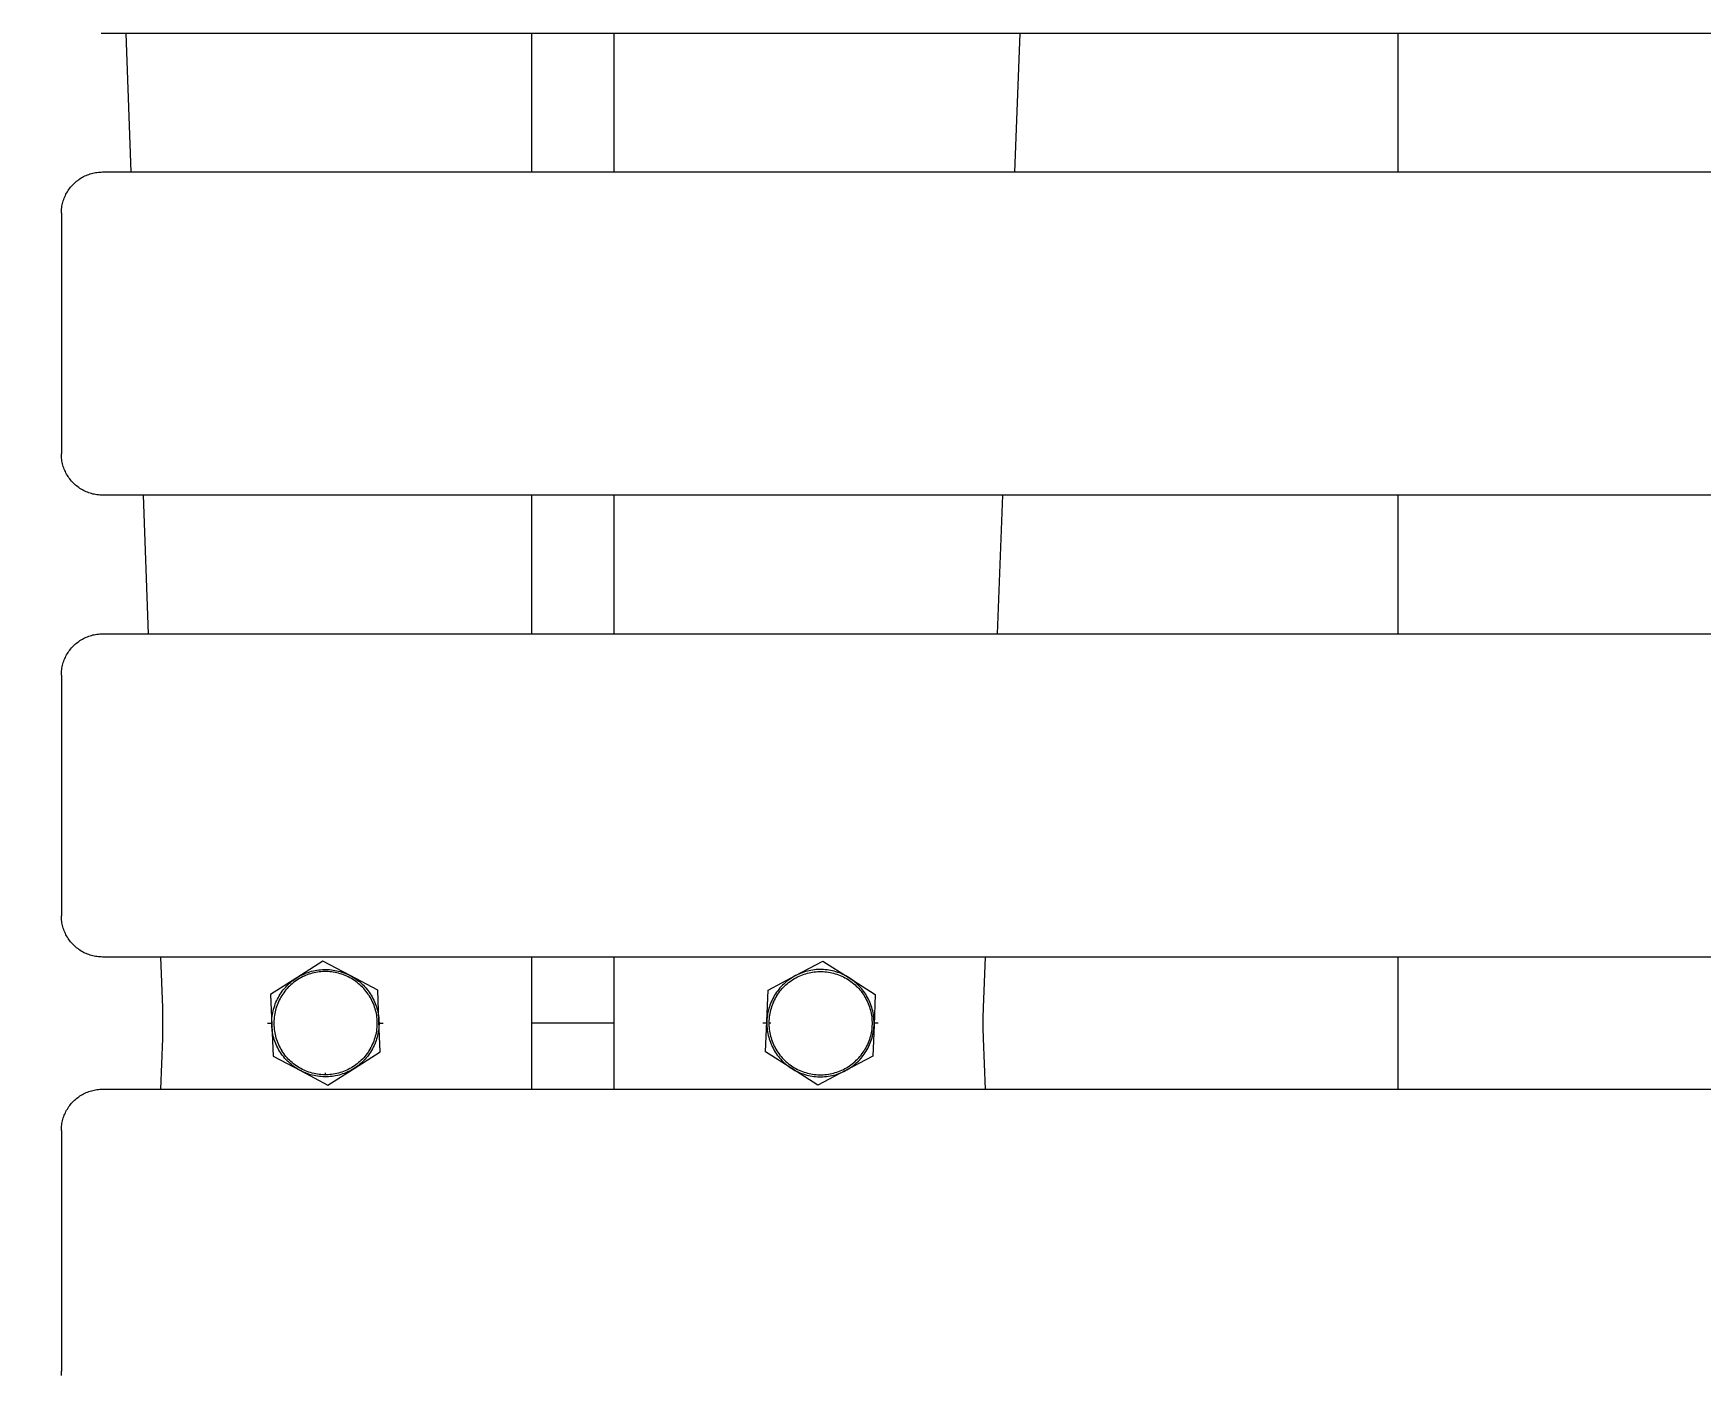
# Model space of a CAD drawing. Header units: inches. Extents: x -6 to 95, y -2 to 61.
# Drawn here: x 1.67 to 9.63, y 10.37 to 16.77 of the extents above; entities that cross this region are included whole.
import ezdxf

# ---------------------------------------------------------------- set-up
doc = ezdxf.new("R2010")
doc.units = ezdxf.units.IN
doc.layers.add('ZANO_R', color=7, linetype='Continuous', lineweight=0)
doc.layers.add('ZANO_W', color=1, linetype='Continuous', lineweight=0)
doc.styles.get("Standard").update_dxf_attribs({"font": 'arial.ttf'})
doc.dimstyles.new('amerykanie', dxfattribs={"dimtxt": 50, "dimasz": 50, "dimexe": 0.5, "dimexo": 0.5, "dimgap": 1, "dimtad": 1, "dimdec": 0, "dimzin": 0, "dimlunit": 5, "dimtxsty": 'Standard', "dimcen": 0.09, "dimclrd": 1, "dimclre": 1, "dimclrt": 1, "dimazin": 0, "dimtfac": 1, "dimtdec": 0, "dimtmove": 0, "dimatfit": 3, "dimfxl": 1, "dimtzin": 0, "dimarcsym": 1})

# ---------------------------------------------------------------- blocks, each defined once
blk = doc.blocks.new('*D355')
at = {"layer": 'ZANO_W', "color": 1, "lineweight": -2}
for p, q in [((1.5041, 22.7186), (-2.1014, 22.7186)), ((-1.6014, 21.9061), (-1.6014, 2.1841)), ((1.5041, 1.3716), (-2.1014, 1.3716))]:
    blk.add_line(p, q, dxfattribs=at)
at = {"layer": 'ZANO_W', "color": 1}
for points in [[(-1.466, 21.9061), (-1.7368, 21.9061), (-1.6014, 22.7186)], [(-1.7368, 2.1841), (-1.466, 2.1841), (-1.6014, 1.3716)]]:
    blk.add_solid(points, dxfattribs=at)
at = {"layer": 'ZANO_W', "color": 1, "insert": (-2.5218, 12.0451), "char_height": 0.8125, "attachment_point": 5, "rotation": 90}
blk.add_mtext('21 3/8', dxfattribs=at)

msp = doc.modelspace()

# ---------------------------------------------------------------- linework, layer by layer
at = {"layer": 'ZANO_R'}
for p, q in [((2.00414, 16.76828), (1.99741, 16.7684)), ((21.30567, 16.76828), (2.00414, 16.76828)), ((2.11454, 16.76828), (2.13942, 16.10681)), ((4.05246, 16.10681), (4.05246, 16.76828)), ((4.44637, 16.10681), (4.44637, 16.76828)), ((6.35941, 16.10681), (6.38429, 16.76828)), ((8.1885, 16.10681), (8.1885, 16.76828)), ((1.9018, 16.07813), (1.90761, 16.08153)), ((1.90761, 16.08153), (1.91352, 16.08473)), ((1.91352, 16.08473), (1.91955, 16.08772)), ((1.91955, 16.08772), (1.92567, 16.0905)), ((1.92567, 16.0905), (1.93188, 16.09308)), ((1.93188, 16.09308), (1.93818, 16.09544)), ((1.93818, 16.09544), (1.94455, 16.09758)), ((1.94455, 16.09758), (1.951, 16.0995)), ((1.951, 16.0995), (1.9575, 16.10121)), ((1.9575, 16.10121), (1.96406, 16.10269)), ((1.96406, 16.10269), (1.97067, 16.10394)), ((1.97067, 16.10394), (1.97732, 16.10497)), ((1.97732, 16.10497), (1.98399, 16.10577)), ((1.98399, 16.10577), (1.99069, 16.10635)), ((1.99069, 16.10635), (1.99741, 16.10669)), ((1.99741, 16.10669), (2.00414, 16.10681)), ((2.00414, 16.10681), (21.30567, 16.10681)), ((1.82627, 15.99444), (1.82926, 16.00046)), ((1.82926, 16.00046), (1.83246, 16.00638)), ((1.83246, 16.00638), (1.83585, 16.01219)), ((1.83585, 16.01219), (1.83945, 16.01787)), ((1.83945, 16.01787), (1.84323, 16.02343)), ((1.84323, 16.02343), (1.8472, 16.02886)), ((1.8472, 16.02886), (1.85136, 16.03415)), ((1.85136, 16.03415), (1.85569, 16.03929)), ((1.85569, 16.03929), (1.86019, 16.04428)), ((1.86019, 16.04428), (1.86487, 16.04912)), ((1.86487, 16.04912), (1.8697, 16.05379)), ((1.8697, 16.05379), (1.8747, 16.0583)), ((1.8747, 16.0583), (1.87984, 16.06263)), ((1.87984, 16.06263), (1.88513, 16.06679)), ((1.88513, 16.06679), (1.89056, 16.07076)), ((1.89056, 16.07076), (1.89612, 16.07454)), ((1.89612, 16.07454), (1.9018, 16.07813)), ((1.8073, 15.91658), (1.80764, 15.92329)), ((1.80764, 15.92329), (1.80821, 15.92999)), ((1.80821, 15.92999), (1.80902, 15.93667)), ((1.80902, 15.93667), (1.81004, 15.94332)), ((1.81004, 15.94332), (1.8113, 15.94992)), ((1.8113, 15.94992), (1.81278, 15.95648)), ((1.81278, 15.95648), (1.81448, 15.96299)), ((1.81448, 15.96299), (1.81641, 15.96943)), ((1.81641, 15.96943), (1.81855, 15.97581)), ((1.81855, 15.97581), (1.82091, 15.98211)), ((1.82091, 15.98211), (1.82349, 15.98832)), ((1.82349, 15.98832), (1.82627, 15.99444)), ((1.80718, 15.90985), (1.8073, 15.91658)), ((1.80718, 15.90985), (1.80718, 15.86328)), ((1.80718, 15.86328), (1.80718, 14.76132)), ((1.8073, 14.75459), (1.80718, 14.76132)), ((1.80764, 14.74788), (1.8073, 14.75459)), ((1.80821, 14.74118), (1.80764, 14.74788)), ((1.80902, 14.7345), (1.80821, 14.74118)), ((1.81004, 14.72785), (1.80902, 14.7345)), ((1.8113, 14.72125), (1.81004, 14.72785)), ((1.81278, 14.71469), (1.8113, 14.72125)), ((1.81448, 14.70818), (1.81278, 14.71469)), ((1.81641, 14.70174), (1.81448, 14.70818)), ((1.81855, 14.69536), (1.81641, 14.70174)), ((1.82091, 14.68906), (1.81855, 14.69536)), ((1.82349, 14.68285), (1.82091, 14.68906)), ((1.82627, 14.67673), (1.82349, 14.68285)), ((1.82926, 14.67071), (1.82627, 14.67673)), ((1.83246, 14.66479), (1.82926, 14.67071)), ((1.83585, 14.65898), (1.83246, 14.66479)), ((1.83945, 14.6533), (1.83585, 14.65898)), ((1.84323, 14.64774), (1.83945, 14.6533)), ((1.8472, 14.64231), (1.84323, 14.64774)), ((1.85136, 14.63702), (1.8472, 14.64231)), ((1.85569, 14.63188), (1.85136, 14.63702)), ((1.86019, 14.62689), (1.85569, 14.63188)), ((1.86487, 14.62205), (1.86019, 14.62689)), ((1.8697, 14.61738), (1.86487, 14.62205)), ((1.8747, 14.61287), (1.8697, 14.61738)), ((1.87984, 14.60854), (1.8747, 14.61287)), ((1.88513, 14.60438), (1.87984, 14.60854)), ((1.89056, 14.60041), (1.88513, 14.60438)), ((1.89612, 14.59663), (1.89056, 14.60041)), ((1.9018, 14.59304), (1.89612, 14.59663)), ((1.90761, 14.58964), (1.9018, 14.59304)), ((1.91352, 14.58644), (1.90761, 14.58964)), ((1.91955, 14.58345), (1.91352, 14.58644)), ((1.92567, 14.58067), (1.91955, 14.58345)), ((1.93188, 14.5781), (1.92567, 14.58067)), ((1.93818, 14.57574), (1.93188, 14.5781)), ((1.94455, 14.57359), (1.93818, 14.57574)), ((1.951, 14.57167), (1.94455, 14.57359)), ((1.9575, 14.56996), (1.951, 14.57167)), ((1.96406, 14.56848), (1.9575, 14.56996)), ((1.97067, 14.56723), (1.96406, 14.56848)), ((1.97732, 14.5662), (1.97067, 14.56723)), ((1.98399, 14.5654), (1.97732, 14.5662)), ((1.99069, 14.56482), (1.98399, 14.5654)), ((1.99741, 14.56448), (1.99069, 14.56482)), ((2.00414, 14.56436), (1.99741, 14.56448)), ((21.30567, 14.56436), (2.00414, 14.56436)), ((2.19743, 14.56436), (2.2223, 13.90289)), ((4.05246, 13.90289), (4.05246, 14.56436)), ((4.44637, 13.90289), (4.44637, 14.56436)), ((6.27653, 13.90289), (6.3014, 14.56436)), ((8.1885, 13.90289), (8.1885, 14.56436)), ((1.86487, 13.8452), (1.8697, 13.84987)), ((1.8697, 13.84987), (1.8747, 13.85438)), ((1.8747, 13.85438), (1.87984, 13.85871)), ((1.87984, 13.85871), (1.88513, 13.86287)), ((1.88513, 13.86287), (1.89056, 13.86684)), ((1.89056, 13.86684), (1.89612, 13.87062)), ((1.89612, 13.87062), (1.9018, 13.87421)), ((1.9018, 13.87421), (1.90761, 13.87761)), ((1.90761, 13.87761), (1.91352, 13.8808)), ((1.91352, 13.8808), (1.91955, 13.8838)), ((1.91955, 13.8838), (1.92567, 13.88658)), ((1.92567, 13.88658), (1.93188, 13.88915)), ((1.93188, 13.88915), (1.93818, 13.89151)), ((1.93818, 13.89151), (1.94455, 13.89366)), ((1.94455, 13.89366), (1.951, 13.89558)), ((1.951, 13.89558), (1.9575, 13.89729)), ((1.9575, 13.89729), (1.96406, 13.89877)), ((1.96406, 13.89877), (1.97067, 13.90002)), ((1.97067, 13.90002), (1.97732, 13.90105)), ((1.97732, 13.90105), (1.98399, 13.90185)), ((1.98399, 13.90185), (1.99069, 13.90243)), ((1.99069, 13.90243), (1.99741, 13.90277)), ((1.99741, 13.90277), (2.00414, 13.90289)), ((2.00414, 13.90289), (21.30567, 13.90289)), ((1.81641, 13.76551), (1.81855, 13.77189)), ((1.81855, 13.77189), (1.82091, 13.77818)), ((1.82091, 13.77818), (1.82349, 13.7844)), ((1.82349, 13.7844), (1.82627, 13.79052)), ((1.82627, 13.79052), (1.82926, 13.79654)), ((1.82926, 13.79654), (1.83246, 13.80246)), ((1.83246, 13.80246), (1.83585, 13.80827)), ((1.83585, 13.80827), (1.83945, 13.81395)), ((1.83945, 13.81395), (1.84323, 13.81951)), ((1.84323, 13.81951), (1.8472, 13.82494)), ((1.8472, 13.82494), (1.85136, 13.83023)), ((1.85136, 13.83023), (1.85569, 13.83537)), ((1.85569, 13.83537), (1.86019, 13.84036)), ((1.86019, 13.84036), (1.86487, 13.8452)), ((1.80718, 13.70593), (1.8073, 13.71266)), ((1.80718, 13.70593), (1.80718, 13.65936)), ((1.8073, 13.71266), (1.80764, 13.71937)), ((1.80764, 13.71937), (1.80821, 13.72607)), ((1.80821, 13.72607), (1.80902, 13.73275)), ((1.80902, 13.73275), (1.81004, 13.7394)), ((1.81004, 13.7394), (1.8113, 13.746)), ((1.8113, 13.746), (1.81278, 13.75256)), ((1.81278, 13.75256), (1.81448, 13.75907)), ((1.81448, 13.75907), (1.81641, 13.76551)), ((1.80718, 13.65936), (1.80718, 12.5574)), ((1.8073, 12.55067), (1.80718, 12.5574)), ((1.80764, 12.54396), (1.8073, 12.55067)), ((1.80821, 12.53725), (1.80764, 12.54396)), ((1.80902, 12.53058), (1.80821, 12.53725)), ((1.81004, 12.52393), (1.80902, 12.53058)), ((1.8113, 12.51732), (1.81004, 12.52393)), ((1.81278, 12.51076), (1.8113, 12.51732)), ((1.81448, 12.50426), (1.81278, 12.51076)), ((1.81641, 12.49781), (1.81448, 12.50426)), ((1.81855, 12.49144), (1.81641, 12.49781)), ((1.82091, 12.48514), (1.81855, 12.49144)), ((1.82349, 12.47893), (1.82091, 12.48514)), ((1.82627, 12.47281), (1.82349, 12.47893)), ((1.82926, 12.46678), (1.82627, 12.47281)), ((1.83246, 12.46087), (1.82926, 12.46678)), ((1.83585, 12.45506), (1.83246, 12.46087)), ((1.83945, 12.44938), (1.83585, 12.45506)), ((1.84323, 12.44382), (1.83945, 12.44938)), ((1.8472, 12.43839), (1.84323, 12.44382)), ((1.85136, 12.4331), (1.8472, 12.43839)), ((1.85569, 12.42796), (1.85136, 12.4331)), ((1.86019, 12.42296), (1.85569, 12.42796)), ((1.86487, 12.41813), (1.86019, 12.42296)), ((1.8697, 12.41345), (1.86487, 12.41813)), ((1.8747, 12.40895), (1.8697, 12.41345)), ((1.87984, 12.40462), (1.8747, 12.40895)), ((1.88513, 12.40046), (1.87984, 12.40462)), ((1.89056, 12.39649), (1.88513, 12.40046)), ((1.89612, 12.39271), (1.89056, 12.39649)), ((1.9018, 12.38911), (1.89612, 12.39271)), ((1.90761, 12.38572), (1.9018, 12.38911)), ((1.91352, 12.38252), (1.90761, 12.38572)), ((1.91955, 12.37953), (1.91352, 12.38252)), ((1.92567, 12.37675), (1.91955, 12.37953)), ((1.93188, 12.37417), (1.92567, 12.37675)), ((1.93818, 12.37181), (1.93188, 12.37417)), ((1.94455, 12.36967), (1.93818, 12.37181)), ((1.951, 12.36775), (1.94455, 12.36967)), ((1.9575, 12.36604), (1.951, 12.36775)), ((1.96406, 12.36456), (1.9575, 12.36604)), ((1.97067, 12.36331), (1.96406, 12.36456)), ((1.97732, 12.36228), (1.97067, 12.36331)), ((1.98399, 12.36147), (1.97732, 12.36228)), ((1.99069, 12.3609), (1.98399, 12.36147)), ((1.99741, 12.36056), (1.99069, 12.3609)), ((2.00414, 12.36044), (1.99741, 12.36056)), ((21.30567, 12.36044), (2.00414, 12.36044)), ((2.28031, 12.36044), (2.2894, 12.11886)), ((3.05589, 12.34025), (2.93092, 12.26129)), ((3.18675, 12.27151), (3.05589, 12.34025)), ((4.05246, 12.04509), (4.05246, 12.36044)), ((4.44637, 12.04509), (4.44637, 12.36044)), ((5.31208, 12.27151), (5.44295, 12.34025)), ((5.44295, 12.34025), (5.56791, 12.26129)), ((6.20943, 12.11886), (6.21852, 12.36044)), ((8.1885, 11.72975), (8.1885, 12.36044)), ((2.93092, 12.26129), (2.80595, 12.18232)), ((2.92369, 12.25655), (2.93092, 12.26129)), ((2.93092, 12.26129), (2.93831, 12.26579)), ((2.93831, 12.26579), (2.94584, 12.27003)), ((2.95069, 12.26145), (2.94336, 12.25733)), ((2.94584, 12.27003), (2.95352, 12.27402)), ((2.95815, 12.26532), (2.95069, 12.26145)), ((2.95352, 12.27402), (2.96132, 12.27774)), ((2.96574, 12.26893), (2.95815, 12.26532)), ((2.96132, 12.27774), (2.96925, 12.2812)), ((2.97345, 12.27228), (2.96574, 12.26893)), ((2.96925, 12.2812), (2.97729, 12.28439)), ((2.98127, 12.27537), (2.97345, 12.27228)), ((2.97729, 12.28439), (2.98543, 12.28731)), ((2.98919, 12.27818), (2.98127, 12.27537)), ((2.98543, 12.28731), (2.99367, 12.28995)), ((2.99721, 12.28073), (2.98919, 12.27818)), ((2.99367, 12.28995), (3.00199, 12.29231)), ((3.0053, 12.283), (2.99721, 12.28073)), ((3.00199, 12.29231), (3.01038, 12.29439)), ((3.01347, 12.28499), (3.0053, 12.283)), ((3.01038, 12.29439), (3.01884, 12.29618)), ((3.0217, 12.2867), (3.01347, 12.28499)), ((3.01884, 12.29618), (3.02736, 12.29768)), ((3.02998, 12.28813), (3.0217, 12.2867)), ((3.02736, 12.29768), (3.03592, 12.2989)), ((3.03831, 12.28927), (3.02998, 12.28813)), ((3.03592, 12.2989), (3.04452, 12.29983)), ((3.04667, 12.29013), (3.03831, 12.28927)), ((3.04452, 12.29983), (3.05315, 12.30047)), ((3.05506, 12.29071), (3.04667, 12.29013)), ((3.05315, 12.30047), (3.06179, 12.30081)), ((3.06346, 12.291), (3.05506, 12.29071)), ((3.06179, 12.30081), (3.07044, 12.30087)), ((3.07187, 12.291), (3.06346, 12.291)), ((3.07044, 12.30087), (3.07908, 12.30063)), ((3.08027, 12.29071), (3.07187, 12.291)), ((3.07908, 12.30063), (3.08772, 12.3001)), ((3.08866, 12.29014), (3.08027, 12.29071)), ((3.08772, 12.3001), (3.09633, 12.29927)), ((3.09702, 12.28928), (3.08866, 12.29014)), ((3.09633, 12.29927), (3.1049, 12.29816)), ((3.10535, 12.28814), (3.09702, 12.28928)), ((3.1049, 12.29816), (3.11344, 12.29676)), ((3.11363, 12.28671), (3.10535, 12.28814)), ((3.11344, 12.29676), (3.12192, 12.29507)), ((3.12186, 12.285), (3.11363, 12.28671)), ((3.13003, 12.28301), (3.12186, 12.285)), ((3.12192, 12.29507), (3.13034, 12.2931)), ((3.13813, 12.28074), (3.13003, 12.28301)), ((3.13034, 12.2931), (3.13869, 12.29084)), ((3.14614, 12.2782), (3.13813, 12.28074)), ((3.13869, 12.29084), (3.14696, 12.2883)), ((3.15406, 12.27538), (3.14614, 12.2782)), ((3.14696, 12.2883), (3.15513, 12.28549)), ((3.16188, 12.2723), (3.15406, 12.27538)), ((3.15513, 12.28549), (3.16321, 12.28239)), ((3.16959, 12.26895), (3.16188, 12.2723)), ((3.16321, 12.28239), (3.17118, 12.27903)), ((3.17718, 12.26534), (3.16959, 12.26895)), ((3.17118, 12.27903), (3.17903, 12.2754)), ((3.18465, 12.26148), (3.17718, 12.26534)), ((3.17903, 12.2754), (3.18675, 12.27151)), ((3.19198, 12.25736), (3.18465, 12.26148)), ((3.18675, 12.27151), (3.19434, 12.26736)), ((3.31762, 12.20277), (3.18675, 12.27151)), ((3.19434, 12.26736), (3.20179, 12.26296)), ((3.20179, 12.26296), (3.20908, 12.2583)), ((3.20908, 12.2583), (3.2162, 12.25341)), ((5.18121, 12.20277), (5.31208, 12.27151)), ((5.28976, 12.2583), (5.28263, 12.25341)), ((5.29705, 12.26296), (5.28976, 12.2583)), ((5.30449, 12.26736), (5.29705, 12.26296)), ((5.31208, 12.27151), (5.30449, 12.26736)), ((5.30685, 12.25736), (5.31418, 12.26148)), ((5.3198, 12.2754), (5.31208, 12.27151)), ((5.31418, 12.26148), (5.32165, 12.26534)), ((5.32765, 12.27903), (5.3198, 12.2754)), ((5.32165, 12.26534), (5.32924, 12.26895)), ((5.33562, 12.28239), (5.32765, 12.27903)), ((5.32924, 12.26895), (5.33695, 12.2723)), ((5.3437, 12.28549), (5.33562, 12.28239)), ((5.33695, 12.2723), (5.34477, 12.27538)), ((5.35187, 12.2883), (5.3437, 12.28549)), ((5.34477, 12.27538), (5.35269, 12.2782)), ((5.36014, 12.29084), (5.35187, 12.2883)), ((5.35269, 12.2782), (5.3607, 12.28074)), ((5.36849, 12.2931), (5.36014, 12.29084)), ((5.3607, 12.28074), (5.3688, 12.28301)), ((5.37691, 12.29507), (5.36849, 12.2931)), ((5.3688, 12.28301), (5.37697, 12.285)), ((5.38539, 12.29676), (5.37691, 12.29507)), ((5.37697, 12.285), (5.3852, 12.28671)), ((5.3852, 12.28671), (5.39348, 12.28814)), ((5.39393, 12.29816), (5.38539, 12.29676)), ((5.39348, 12.28814), (5.40181, 12.28928)), ((5.40251, 12.29927), (5.39393, 12.29816)), ((5.40181, 12.28928), (5.41017, 12.29014)), ((5.41112, 12.3001), (5.40251, 12.29927)), ((5.41017, 12.29014), (5.41856, 12.29071)), ((5.41975, 12.30063), (5.41112, 12.3001)), ((5.41856, 12.29071), (5.42696, 12.291)), ((5.42839, 12.30087), (5.41975, 12.30063)), ((5.42696, 12.291), (5.43537, 12.291)), ((5.43704, 12.30081), (5.42839, 12.30087)), ((5.43537, 12.291), (5.44377, 12.29071)), ((5.44568, 12.30047), (5.43704, 12.30081)), ((5.44377, 12.29071), (5.45216, 12.29013)), ((5.45431, 12.29983), (5.44568, 12.30047)), ((5.45216, 12.29013), (5.46052, 12.28927)), ((5.46291, 12.2989), (5.45431, 12.29983)), ((5.46052, 12.28927), (5.46885, 12.28813)), ((5.47147, 12.29768), (5.46291, 12.2989)), ((5.46885, 12.28813), (5.47713, 12.2867)), ((5.47999, 12.29618), (5.47147, 12.29768)), ((5.47713, 12.2867), (5.48536, 12.28499)), ((5.48845, 12.29439), (5.47999, 12.29618)), ((5.48536, 12.28499), (5.49353, 12.283)), ((5.49684, 12.29231), (5.48845, 12.29439)), ((5.49353, 12.283), (5.50162, 12.28073)), ((5.50516, 12.28995), (5.49684, 12.29231)), ((5.50162, 12.28073), (5.50964, 12.27818)), ((5.5134, 12.28731), (5.50516, 12.28995)), ((5.50964, 12.27818), (5.51756, 12.27537)), ((5.52154, 12.28439), (5.5134, 12.28731)), ((5.51756, 12.27537), (5.52538, 12.27228)), ((5.52958, 12.2812), (5.52154, 12.28439)), ((5.52538, 12.27228), (5.53309, 12.26893)), ((5.53751, 12.27774), (5.52958, 12.2812)), ((5.53309, 12.26893), (5.54068, 12.26532)), ((5.54531, 12.27402), (5.53751, 12.27774)), ((5.54068, 12.26532), (5.54814, 12.26145)), ((5.55299, 12.27003), (5.54531, 12.27402)), ((5.54814, 12.26145), (5.55547, 12.25733)), ((5.56052, 12.26579), (5.55299, 12.27003)), ((5.56791, 12.26129), (5.56052, 12.26579)), ((5.57515, 12.25655), (5.56791, 12.26129)), ((5.56791, 12.26129), (5.69288, 12.18232)), ((2.80595, 12.18232), (2.81185, 12.03462)), ((2.84734, 12.17523), (2.85187, 12.1826)), ((2.85187, 12.1826), (2.85664, 12.18981)), ((2.85664, 12.18981), (2.86166, 12.19686)), ((2.86415, 12.18334), (2.85954, 12.17631)), ((2.86166, 12.19686), (2.86691, 12.20373)), ((2.869, 12.19021), (2.86415, 12.18334)), ((2.86691, 12.20373), (2.87239, 12.21042)), ((2.87407, 12.19691), (2.869, 12.19021)), ((2.87239, 12.21042), (2.8781, 12.21692)), ((2.87938, 12.20343), (2.87407, 12.19691)), ((2.8781, 12.21692), (2.88402, 12.22323)), ((2.8849, 12.20977), (2.87938, 12.20343)), ((2.88402, 12.22323), (2.89015, 12.22933)), ((2.89064, 12.21591), (2.8849, 12.20977)), ((2.89015, 12.22933), (2.89648, 12.23522)), ((2.89658, 12.22185), (2.89064, 12.21591)), ((2.89648, 12.23522), (2.90301, 12.24089)), ((2.90273, 12.22759), (2.89658, 12.22185)), ((2.90906, 12.23312), (2.90273, 12.22759)), ((2.90301, 12.24089), (2.90972, 12.24634)), ((2.91558, 12.23842), (2.90906, 12.23312)), ((2.90972, 12.24634), (2.91662, 12.25156)), ((2.92228, 12.2435), (2.91558, 12.23842)), ((2.91662, 12.25156), (2.92369, 12.25655)), ((2.92915, 12.24835), (2.92228, 12.2435)), ((2.93618, 12.25296), (2.92915, 12.24835)), ((2.94336, 12.25733), (2.93618, 12.25296)), ((3.19916, 12.25299), (3.19198, 12.25736)), ((3.20619, 12.24838), (3.19916, 12.25299)), ((3.21306, 12.24353), (3.20619, 12.24838)), ((3.21976, 12.23845), (3.21306, 12.24353)), ((3.2162, 12.25341), (3.22316, 12.24827)), ((3.22628, 12.23315), (3.21976, 12.23845)), ((3.22316, 12.24827), (3.22995, 12.2429)), ((3.23261, 12.22763), (3.22628, 12.23315)), ((3.22995, 12.2429), (3.23654, 12.23731)), ((3.23876, 12.22189), (3.23261, 12.22763)), ((3.23654, 12.23731), (3.24295, 12.2315)), ((3.2447, 12.21594), (3.23876, 12.22189)), ((3.24295, 12.2315), (3.24915, 12.22547)), ((3.25044, 12.2098), (3.2447, 12.21594)), ((3.24915, 12.22547), (3.25515, 12.21924)), ((3.25597, 12.20347), (3.25044, 12.2098)), ((3.25515, 12.21924), (3.26093, 12.21281)), ((3.26127, 12.19694), (3.25597, 12.20347)), ((3.26093, 12.21281), (3.26649, 12.20619)), ((3.26635, 12.19025), (3.26127, 12.19694)), ((3.2712, 12.18338), (3.26635, 12.19025)), ((3.26649, 12.20619), (3.27183, 12.19938)), ((3.27581, 12.17635), (3.2712, 12.18338)), ((3.27183, 12.19938), (3.27693, 12.1924)), ((3.27693, 12.1924), (3.2818, 12.18525)), ((3.2818, 12.18525), (3.28642, 12.17794)), ((3.32353, 12.05506), (3.31762, 12.20277)), ((5.17531, 12.05506), (5.18121, 12.20277)), ((5.21703, 12.18525), (5.21241, 12.17794)), ((5.2219, 12.1924), (5.21703, 12.18525)), ((5.227, 12.19938), (5.2219, 12.1924)), ((5.22302, 12.17635), (5.22763, 12.18338)), ((5.23234, 12.20619), (5.227, 12.19938)), ((5.22763, 12.18338), (5.23248, 12.19025)), ((5.2379, 12.21281), (5.23234, 12.20619)), ((5.23248, 12.19025), (5.23756, 12.19694)), ((5.23756, 12.19694), (5.24286, 12.20347)), ((5.24368, 12.21924), (5.2379, 12.21281)), ((5.24286, 12.20347), (5.24839, 12.2098)), ((5.24968, 12.22547), (5.24368, 12.21924)), ((5.24839, 12.2098), (5.25413, 12.21594)), ((5.25588, 12.2315), (5.24968, 12.22547)), ((5.25413, 12.21594), (5.26007, 12.22189)), ((5.26229, 12.23731), (5.25588, 12.2315)), ((5.26007, 12.22189), (5.26622, 12.22763)), ((5.26888, 12.2429), (5.26229, 12.23731)), ((5.26622, 12.22763), (5.27255, 12.23315)), ((5.27567, 12.24827), (5.26888, 12.2429)), ((5.27255, 12.23315), (5.27907, 12.23845)), ((5.28263, 12.25341), (5.27567, 12.24827)), ((5.27907, 12.23845), (5.28577, 12.24353)), ((5.28577, 12.24353), (5.29264, 12.24838)), ((5.29264, 12.24838), (5.29967, 12.25299)), ((5.29967, 12.25299), (5.30685, 12.25736)), ((5.55547, 12.25733), (5.56265, 12.25296)), ((5.56265, 12.25296), (5.56968, 12.24835)), ((5.56968, 12.24835), (5.57655, 12.2435)), ((5.58221, 12.25156), (5.57515, 12.25655)), ((5.57655, 12.2435), (5.58325, 12.23842)), ((5.58911, 12.24634), (5.58221, 12.25156)), ((5.58325, 12.23842), (5.58977, 12.23312)), ((5.59582, 12.24089), (5.58911, 12.24634)), ((5.58977, 12.23312), (5.5961, 12.22759)), ((5.60235, 12.23522), (5.59582, 12.24089)), ((5.5961, 12.22759), (5.60225, 12.22185)), ((5.60225, 12.22185), (5.60819, 12.21591)), ((5.60868, 12.22933), (5.60235, 12.23522)), ((5.60819, 12.21591), (5.61393, 12.20977)), ((5.61481, 12.22323), (5.60868, 12.22933)), ((5.61393, 12.20977), (5.61945, 12.20343)), ((5.62073, 12.21692), (5.61481, 12.22323)), ((5.61945, 12.20343), (5.62476, 12.19691)), ((5.62644, 12.21042), (5.62073, 12.21692)), ((5.62476, 12.19691), (5.62983, 12.19021)), ((5.63192, 12.20373), (5.62644, 12.21042)), ((5.62983, 12.19021), (5.63468, 12.18334)), ((5.63717, 12.19686), (5.63192, 12.20373)), ((5.63468, 12.18334), (5.63929, 12.17631)), ((5.64219, 12.18981), (5.63717, 12.19686)), ((5.64696, 12.1826), (5.64219, 12.18981)), ((5.65149, 12.17523), (5.64696, 12.1826)), ((5.69288, 12.18232), (5.68698, 12.03462)), ((2.2894, 12.11886), (2.29044, 12.08186)), ((2.81658, 12.09484), (2.81841, 12.10329)), ((2.81841, 12.10329), (2.82053, 12.11167)), ((2.82053, 12.11167), (2.82292, 12.11998)), ((2.82292, 12.11998), (2.8256, 12.12821)), ((2.8256, 12.12821), (2.82855, 12.13634)), ((2.82753, 12.09901), (2.82582, 12.09078)), ((2.82952, 12.10718), (2.82753, 12.09901)), ((2.82855, 12.13634), (2.83178, 12.14436)), ((2.83179, 12.11528), (2.82952, 12.10718)), ((2.83178, 12.14436), (2.83528, 12.15227)), ((2.83433, 12.12329), (2.83179, 12.11528)), ((2.83714, 12.13121), (2.83433, 12.12329)), ((2.83528, 12.15227), (2.83904, 12.16006)), ((2.84023, 12.13903), (2.83714, 12.13121)), ((2.83904, 12.16006), (2.84306, 12.16772)), ((2.84358, 12.14674), (2.84023, 12.13903)), ((2.84306, 12.16772), (2.84734, 12.17523)), ((2.84719, 12.15433), (2.84358, 12.14674)), ((2.85105, 12.1618), (2.84719, 12.15433)), ((2.85517, 12.16913), (2.85105, 12.1618)), ((2.85954, 12.17631), (2.85517, 12.16913)), ((3.27581, 12.17635), (3.28018, 12.16917)), ((3.28018, 12.16917), (3.2843, 12.16184)), ((3.2843, 12.16184), (3.28817, 12.15438)), ((3.28642, 12.17794), (3.29079, 12.17047)), ((3.28817, 12.15438), (3.29178, 12.14679)), ((3.29079, 12.17047), (3.2949, 12.16287)), ((3.29178, 12.14679), (3.29513, 12.13908)), ((3.2949, 12.16287), (3.29876, 12.15512)), ((3.29513, 12.13908), (3.29822, 12.13126)), ((3.29822, 12.13126), (3.30103, 12.12333)), ((3.29876, 12.15512), (3.30235, 12.14726)), ((3.30103, 12.12333), (3.30358, 12.11532)), ((3.30235, 12.14726), (3.30568, 12.13927)), ((3.30358, 12.11532), (3.30585, 12.10723)), ((3.30568, 12.13927), (3.30873, 12.13118)), ((3.30585, 12.10723), (3.30784, 12.09906)), ((3.30784, 12.09906), (3.30955, 12.09083)), ((3.30873, 12.13118), (3.31151, 12.12299)), ((3.31151, 12.12299), (3.31401, 12.11471)), ((3.31401, 12.11471), (3.31623, 12.10635)), ((3.31623, 12.10635), (3.31817, 12.09792)), ((5.1826, 12.10635), (5.18066, 12.09792)), ((5.18482, 12.11471), (5.1826, 12.10635)), ((5.18732, 12.12299), (5.18482, 12.11471)), ((5.1901, 12.13118), (5.18732, 12.12299)), ((5.19099, 12.09906), (5.18928, 12.09083)), ((5.19315, 12.13927), (5.1901, 12.13118)), ((5.19298, 12.10723), (5.19099, 12.09906)), ((5.19525, 12.11532), (5.19298, 12.10723)), ((5.19648, 12.14726), (5.19315, 12.13927)), ((5.1978, 12.12333), (5.19525, 12.11532)), ((5.20007, 12.15512), (5.19648, 12.14726)), ((5.20061, 12.13126), (5.1978, 12.12333)), ((5.20393, 12.16287), (5.20007, 12.15512)), ((5.2037, 12.13908), (5.20061, 12.13126)), ((5.20705, 12.14679), (5.2037, 12.13908)), ((5.20804, 12.17047), (5.20393, 12.16287)), ((5.21066, 12.15438), (5.20705, 12.14679)), ((5.21241, 12.17794), (5.20804, 12.17047)), ((5.21453, 12.16184), (5.21066, 12.15438)), ((5.21865, 12.16917), (5.21453, 12.16184)), ((5.22302, 12.17635), (5.21865, 12.16917)), ((5.63929, 12.17631), (5.64366, 12.16913)), ((5.64366, 12.16913), (5.64778, 12.1618)), ((5.64778, 12.1618), (5.65165, 12.15433)), ((5.65577, 12.16772), (5.65149, 12.17523)), ((5.65165, 12.15433), (5.65526, 12.14674)), ((5.65526, 12.14674), (5.6586, 12.13903)), ((5.65979, 12.16006), (5.65577, 12.16772)), ((5.6586, 12.13903), (5.66169, 12.13121)), ((5.66355, 12.15227), (5.65979, 12.16006)), ((5.66169, 12.13121), (5.6645, 12.12329)), ((5.66705, 12.14436), (5.66355, 12.15227)), ((5.6645, 12.12329), (5.66704, 12.11528)), ((5.66704, 12.11528), (5.66931, 12.10718)), ((5.67028, 12.13634), (5.66705, 12.14436)), ((5.66931, 12.10718), (5.6713, 12.09901)), ((5.67323, 12.12821), (5.67028, 12.13634)), ((5.6713, 12.09901), (5.67301, 12.09078)), ((5.67591, 12.11998), (5.67323, 12.12821)), ((5.67831, 12.11167), (5.67591, 12.11998)), ((5.68042, 12.10329), (5.67831, 12.11167)), ((5.68225, 12.09484), (5.68042, 12.10329)), ((6.2082, 12.06952), (6.20943, 12.11886)), ((2.29044, 12.08186), (2.29079, 12.04484)), ((2.29079, 12.04484), (2.29044, 12.00782)), ((2.79195, 12.04484), (2.81144, 12.04484)), ((2.81165, 12.04326), (2.81175, 12.05191)), ((2.81185, 12.03462), (2.81165, 12.04326)), ((2.81175, 12.05191), (2.81213, 12.06055)), ((2.81234, 12.02598), (2.81185, 12.03462)), ((2.81185, 12.03462), (2.81775, 11.88691)), ((2.81213, 12.06055), (2.81281, 12.06917)), ((2.81313, 12.01737), (2.81234, 12.02598)), ((2.81281, 12.06917), (2.81377, 12.07777)), ((2.81377, 12.07777), (2.81503, 12.08633)), ((2.81503, 12.08633), (2.81658, 12.09484)), ((2.82182, 12.05742), (2.82153, 12.04902)), ((2.82153, 12.04902), (2.82153, 12.04061)), ((2.82153, 12.04061), (2.82182, 12.03221)), ((2.82239, 12.06581), (2.82182, 12.05742)), ((2.82182, 12.03221), (2.82239, 12.02382)), ((2.82325, 12.07417), (2.82239, 12.06581)), ((2.82239, 12.02382), (2.82326, 12.01546)), ((2.82439, 12.0825), (2.82325, 12.07417)), ((2.82582, 12.09078), (2.82439, 12.0825)), ((3.30955, 12.09083), (3.31098, 12.08255)), ((3.31098, 12.08255), (3.31212, 12.07422)), ((3.31212, 12.07422), (3.31298, 12.06586)), ((3.31299, 12.02387), (3.31213, 12.01551)), ((3.31298, 12.06586), (3.31356, 12.05747)), ((3.31356, 12.03226), (3.31299, 12.02387)), ((3.31356, 12.05747), (3.31385, 12.04907)), ((3.31385, 12.04066), (3.31356, 12.03226)), ((3.31385, 12.04907), (3.31385, 12.04066)), ((3.31817, 12.09792), (3.31982, 12.08943)), ((3.31982, 12.08943), (3.32118, 12.08089)), ((3.32118, 12.08089), (3.32225, 12.07231)), ((3.32257, 12.0205), (3.3216, 12.01191)), ((3.32225, 12.07231), (3.32303, 12.0637)), ((3.32325, 12.02913), (3.32257, 12.0205)), ((3.32303, 12.0637), (3.32353, 12.05506)), ((3.32363, 12.03777), (3.32325, 12.02913)), ((3.32353, 12.05506), (3.32372, 12.04642)), ((3.32943, 11.90735), (3.32353, 12.05506)), ((3.32372, 12.04642), (3.32363, 12.03777)), ((3.32393, 12.04484), (3.34343, 12.04484)), ((4.44637, 12.04509), (4.05246, 12.04509)), ((4.05246, 11.72975), (4.05246, 12.04509)), ((4.44637, 11.72975), (4.44637, 12.04509)), ((5.1749, 12.04484), (5.15541, 12.04484)), ((5.1694, 11.90735), (5.17531, 12.05506)), ((5.17531, 12.05506), (5.17511, 12.04642)), ((5.17511, 12.04642), (5.1752, 12.03777)), ((5.1752, 12.03777), (5.17558, 12.02913)), ((5.1758, 12.0637), (5.17531, 12.05506)), ((5.17558, 12.02913), (5.17626, 12.0205)), ((5.17658, 12.07231), (5.1758, 12.0637)), ((5.17626, 12.0205), (5.17723, 12.01191)), ((5.17765, 12.08089), (5.17658, 12.07231)), ((5.17901, 12.08943), (5.17765, 12.08089)), ((5.18066, 12.09792), (5.17901, 12.08943)), ((5.1948, 12.04484), (5.18495, 12.04484)), ((5.18499, 12.04907), (5.18498, 12.04066)), ((5.18498, 12.04066), (5.18527, 12.03226)), ((5.18527, 12.05747), (5.18499, 12.04907)), ((5.18585, 12.06586), (5.18527, 12.05747)), ((5.18527, 12.03226), (5.18584, 12.02387)), ((5.18584, 12.02387), (5.1867, 12.01551)), ((5.18671, 12.07422), (5.18585, 12.06586)), ((5.18785, 12.08255), (5.18671, 12.07422)), ((5.18928, 12.09083), (5.18785, 12.08255)), ((5.67301, 12.09078), (5.67444, 12.0825)), ((5.67444, 12.0825), (5.67558, 12.07417)), ((5.67558, 12.07417), (5.67644, 12.06581)), ((5.67644, 12.02382), (5.67558, 12.01546)), ((5.67644, 12.06581), (5.67701, 12.05742)), ((5.67701, 12.03221), (5.67644, 12.02382)), ((5.67701, 12.05742), (5.6773, 12.04902)), ((5.6773, 12.04061), (5.67701, 12.03221)), ((5.6773, 12.04902), (5.6773, 12.04061)), ((5.68698, 12.03462), (5.68108, 11.88691)), ((5.6838, 12.08633), (5.68225, 12.09484)), ((5.68506, 12.07777), (5.6838, 12.08633)), ((5.68602, 12.06917), (5.68506, 12.07777)), ((5.6857, 12.01737), (5.68649, 12.02598)), ((5.6867, 12.06055), (5.68602, 12.06917)), ((5.68649, 12.02598), (5.68698, 12.03462)), ((5.68708, 12.05191), (5.6867, 12.06055)), ((5.68698, 12.03462), (5.68718, 12.04326)), ((5.68718, 12.04326), (5.68708, 12.05191)), ((5.70688, 12.04484), (5.68739, 12.04484)), ((6.2082, 12.02016), (6.2082, 12.06952)), ((6.20943, 11.97082), (6.2082, 12.02016)), ((2.2894, 11.97082), (2.28033, 11.72975)), ((2.29044, 12.00782), (2.2894, 11.97082)), ((2.8142, 12.00879), (2.81313, 12.01737)), ((2.81556, 12.00025), (2.8142, 12.00879)), ((2.81721, 11.99176), (2.81556, 12.00025)), ((2.81915, 11.98333), (2.81721, 11.99176)), ((2.82137, 11.97497), (2.81915, 11.98333)), ((2.82387, 11.96669), (2.82137, 11.97497)), ((2.82326, 12.01546), (2.8244, 12.00713)), ((2.82665, 11.9585), (2.82387, 11.96669)), ((2.8244, 12.00713), (2.82583, 11.99885)), ((2.82583, 11.99885), (2.82754, 11.99062)), ((2.8297, 11.95041), (2.82665, 11.9585)), ((2.82754, 11.99062), (2.82953, 11.98245)), ((2.82953, 11.98245), (2.8318, 11.97436)), ((2.83302, 11.94242), (2.8297, 11.95041)), ((2.8318, 11.97436), (2.83434, 11.96634)), ((2.83662, 11.93456), (2.83302, 11.94242)), ((2.83434, 11.96634), (2.83716, 11.95842)), ((2.83716, 11.95842), (2.84025, 11.9506)), ((2.84025, 11.9506), (2.8436, 11.94289)), ((2.8436, 11.94289), (2.84721, 11.9353)), ((3.2918, 11.94294), (3.28819, 11.93534)), ((3.29515, 11.95065), (3.2918, 11.94294)), ((3.29823, 11.95847), (3.29515, 11.95065)), ((3.30105, 11.96639), (3.29823, 11.95847)), ((3.3036, 11.94532), (3.3001, 11.93741)), ((3.30359, 11.9744), (3.30105, 11.96639)), ((3.30586, 11.9825), (3.30359, 11.9744)), ((3.30682, 11.95334), (3.3036, 11.94532)), ((3.30785, 11.99067), (3.30586, 11.9825)), ((3.30978, 11.96147), (3.30682, 11.95334)), ((3.30956, 11.9989), (3.30785, 11.99067)), ((3.31098, 12.00718), (3.30956, 11.9989)), ((3.31245, 11.9697), (3.30978, 11.96147)), ((3.31213, 12.01551), (3.31098, 12.00718)), ((3.31485, 11.97801), (3.31245, 11.9697)), ((3.31697, 11.98639), (3.31485, 11.97801)), ((3.3188, 11.99484), (3.31697, 11.98639)), ((3.32035, 12.00335), (3.3188, 11.99484)), ((3.3216, 12.01191), (3.32035, 12.00335)), ((5.17723, 12.01191), (5.17848, 12.00335)), ((5.17848, 12.00335), (5.18003, 11.99484)), ((5.18003, 11.99484), (5.18186, 11.98639)), ((5.18186, 11.98639), (5.18398, 11.97801)), ((5.18398, 11.97801), (5.18638, 11.9697)), ((5.18638, 11.9697), (5.18905, 11.96147)), ((5.1867, 12.01551), (5.18785, 12.00718)), ((5.18785, 12.00718), (5.18927, 11.9989)), ((5.18905, 11.96147), (5.19201, 11.95334)), ((5.18927, 11.9989), (5.19098, 11.99067)), ((5.19098, 11.99067), (5.19297, 11.9825)), ((5.19201, 11.95334), (5.19523, 11.94532)), ((5.19297, 11.9825), (5.19524, 11.9744)), ((5.19523, 11.94532), (5.19873, 11.93741)), ((5.19524, 11.9744), (5.19778, 11.96639)), ((5.19778, 11.96639), (5.2006, 11.95847)), ((5.2006, 11.95847), (5.20368, 11.95065)), ((5.20368, 11.95065), (5.20703, 11.94294)), ((5.20703, 11.94294), (5.21064, 11.93534)), ((5.65524, 11.94289), (5.65162, 11.9353)), ((5.65859, 11.9506), (5.65524, 11.94289)), ((5.66167, 11.95842), (5.65859, 11.9506)), ((5.66449, 11.96634), (5.66167, 11.95842)), ((5.66221, 11.93456), (5.66581, 11.94242)), ((5.66703, 11.97436), (5.66449, 11.96634)), ((5.66581, 11.94242), (5.66913, 11.95041)), ((5.6693, 11.98245), (5.66703, 11.97436)), ((5.66913, 11.95041), (5.67219, 11.9585)), ((5.67129, 11.99062), (5.6693, 11.98245)), ((5.673, 11.99885), (5.67129, 11.99062)), ((5.67219, 11.9585), (5.67496, 11.96669)), ((5.67443, 12.00713), (5.673, 11.99885)), ((5.67558, 12.01546), (5.67443, 12.00713)), ((5.67496, 11.96669), (5.67746, 11.97497)), ((5.67746, 11.97497), (5.67968, 11.98333)), ((5.67968, 11.98333), (5.68162, 11.99176)), ((5.68162, 11.99176), (5.68327, 12.00025)), ((5.68327, 12.00025), (5.68463, 12.00879)), ((5.68463, 12.00879), (5.6857, 12.01737)), ((6.2185, 11.72975), (6.20943, 11.97082)), ((2.81775, 11.88691), (2.94862, 11.81817)), ((2.84047, 11.92681), (2.83662, 11.93456)), ((2.84459, 11.91921), (2.84047, 11.92681)), ((2.84896, 11.91174), (2.84459, 11.91921)), ((2.84721, 11.9353), (2.85107, 11.92784)), ((2.85358, 11.90443), (2.84896, 11.91174)), ((2.85107, 11.92784), (2.8552, 11.92051)), ((2.85844, 11.89728), (2.85358, 11.90443)), ((2.8552, 11.92051), (2.85956, 11.91333)), ((2.86355, 11.8903), (2.85844, 11.89728)), ((2.86418, 11.9063), (2.85956, 11.91333)), ((2.86888, 11.88349), (2.86355, 11.8903)), ((2.86902, 11.89943), (2.86418, 11.9063)), ((2.87445, 11.87687), (2.86888, 11.88349)), ((2.8741, 11.89273), (2.86902, 11.89943)), ((2.87941, 11.88621), (2.8741, 11.89273)), ((2.88023, 11.87044), (2.87445, 11.87687)), ((2.88494, 11.87988), (2.87941, 11.88621)), ((2.88623, 11.86421), (2.88023, 11.87044)), ((2.89067, 11.87374), (2.88494, 11.87988)), ((2.89243, 11.85818), (2.88623, 11.86421)), ((2.89662, 11.86779), (2.89067, 11.87374)), ((2.90276, 11.86205), (2.89662, 11.86779)), ((2.9091, 11.85653), (2.90276, 11.86205)), ((3.20446, 11.82839), (3.32943, 11.90735)), ((3.23265, 11.86209), (3.22631, 11.85656)), ((3.23879, 11.86782), (3.23265, 11.86209)), ((3.24474, 11.87377), (3.23879, 11.86782)), ((3.24523, 11.86035), (3.2389, 11.85446)), ((3.25047, 11.87991), (3.24474, 11.87377)), ((3.25136, 11.86645), (3.24523, 11.86035)), ((3.256, 11.88625), (3.25047, 11.87991)), ((3.25728, 11.87276), (3.25136, 11.86645)), ((3.2613, 11.89277), (3.256, 11.88625)), ((3.26298, 11.87926), (3.25728, 11.87276)), ((3.26638, 11.89947), (3.2613, 11.89277)), ((3.26847, 11.88595), (3.26298, 11.87926)), ((3.27123, 11.90634), (3.26638, 11.89947)), ((3.27372, 11.89282), (3.26847, 11.88595)), ((3.27584, 11.91337), (3.27123, 11.90634)), ((3.27873, 11.89987), (3.27372, 11.89282)), ((3.28021, 11.92055), (3.27584, 11.91337)), ((3.28351, 11.90708), (3.27873, 11.89987)), ((3.28433, 11.92788), (3.28021, 11.92055)), ((3.28804, 11.91445), (3.28351, 11.90708)), ((3.28819, 11.93534), (3.28433, 11.92788)), ((3.29232, 11.92196), (3.28804, 11.91445)), ((3.29634, 11.92962), (3.29232, 11.92196)), ((3.3001, 11.93741), (3.29634, 11.92962)), ((5.29437, 11.82839), (5.1694, 11.90735)), ((5.19873, 11.93741), (5.20249, 11.92962)), ((5.20249, 11.92962), (5.20651, 11.92196)), ((5.20651, 11.92196), (5.21079, 11.91445)), ((5.21064, 11.93534), (5.2145, 11.92788)), ((5.21079, 11.91445), (5.21532, 11.90708)), ((5.2145, 11.92788), (5.21862, 11.92055)), ((5.21532, 11.90708), (5.2201, 11.89987)), ((5.21862, 11.92055), (5.22299, 11.91337)), ((5.2201, 11.89987), (5.22511, 11.89282)), ((5.22299, 11.91337), (5.2276, 11.90634)), ((5.22511, 11.89282), (5.23037, 11.88595)), ((5.2276, 11.90634), (5.23245, 11.89947)), ((5.23037, 11.88595), (5.23585, 11.87926)), ((5.23245, 11.89947), (5.23753, 11.89277)), ((5.23585, 11.87926), (5.24155, 11.87276)), ((5.23753, 11.89277), (5.24283, 11.88625)), ((5.24155, 11.87276), (5.24747, 11.86645)), ((5.24283, 11.88625), (5.24836, 11.87991)), ((5.24747, 11.86645), (5.2536, 11.86035)), ((5.24836, 11.87991), (5.25409, 11.87377)), ((5.2536, 11.86035), (5.25993, 11.85446)), ((5.25409, 11.87377), (5.26004, 11.86782)), ((5.26004, 11.86782), (5.26618, 11.86209)), ((5.26618, 11.86209), (5.27252, 11.85656)), ((5.68108, 11.88691), (5.55021, 11.81817)), ((5.58973, 11.85653), (5.59607, 11.86205)), ((5.59607, 11.86205), (5.60221, 11.86779)), ((5.60221, 11.86779), (5.60816, 11.87374)), ((5.6064, 11.85818), (5.6126, 11.86421)), ((5.60816, 11.87374), (5.6139, 11.87988)), ((5.6126, 11.86421), (5.6186, 11.87044)), ((5.6139, 11.87988), (5.61942, 11.88621)), ((5.6186, 11.87044), (5.62438, 11.87687)), ((5.61942, 11.88621), (5.62473, 11.89273)), ((5.62438, 11.87687), (5.62995, 11.88349)), ((5.62473, 11.89273), (5.62981, 11.89943)), ((5.62981, 11.89943), (5.63466, 11.9063)), ((5.62995, 11.88349), (5.63528, 11.8903)), ((5.63466, 11.9063), (5.63927, 11.91333)), ((5.63528, 11.8903), (5.64039, 11.89728)), ((5.64364, 11.92051), (5.63927, 11.91333)), ((5.64039, 11.89728), (5.64525, 11.90443)), ((5.64776, 11.92784), (5.64364, 11.92051)), ((5.64525, 11.90443), (5.64987, 11.91174)), ((5.65162, 11.9353), (5.64776, 11.92784)), ((5.64987, 11.91174), (5.65424, 11.91921)), ((5.65424, 11.91921), (5.65836, 11.92681)), ((5.65836, 11.92681), (5.66221, 11.93456)), ((2.89884, 11.85237), (2.89243, 11.85818)), ((2.90543, 11.84678), (2.89884, 11.85237)), ((2.91221, 11.84141), (2.90543, 11.84678)), ((2.91562, 11.85123), (2.9091, 11.85653)), ((2.91917, 11.83627), (2.91221, 11.84141)), ((2.92232, 11.84615), (2.91562, 11.85123)), ((2.9263, 11.83138), (2.91917, 11.83627)), ((2.92919, 11.8413), (2.92232, 11.84615)), ((2.93359, 11.82672), (2.9263, 11.83138)), ((2.93622, 11.83669), (2.92919, 11.8413)), ((2.94104, 11.82232), (2.93359, 11.82672)), ((2.9434, 11.83232), (2.93622, 11.83669)), ((2.94862, 11.81817), (2.94104, 11.82232)), ((2.95073, 11.8282), (2.9434, 11.83232)), ((2.95635, 11.81428), (2.94862, 11.81817)), ((2.94862, 11.81817), (3.07949, 11.74943)), ((2.95819, 11.82434), (2.95073, 11.8282)), ((2.9642, 11.81065), (2.95635, 11.81428)), ((2.96579, 11.82073), (2.95819, 11.82434)), ((2.97217, 11.80729), (2.9642, 11.81065)), ((2.9735, 11.81738), (2.96579, 11.82073)), ((2.98024, 11.80419), (2.97217, 11.80729)), ((2.98132, 11.81429), (2.9735, 11.81738)), ((2.98842, 11.80138), (2.98024, 11.80419)), ((2.98924, 11.81148), (2.98132, 11.81429)), ((2.99669, 11.79884), (2.98842, 11.80138)), ((2.99725, 11.80894), (2.98924, 11.81148)), ((3.00504, 11.79658), (2.99669, 11.79884)), ((3.00535, 11.80667), (2.99725, 11.80894)), ((3.01346, 11.79461), (3.00504, 11.79658)), ((3.01351, 11.80468), (3.00535, 11.80667)), ((3.02194, 11.79292), (3.01346, 11.79461)), ((3.02175, 11.80297), (3.01351, 11.80468)), ((3.03003, 11.80154), (3.02175, 11.80297)), ((3.03048, 11.79152), (3.02194, 11.79292)), ((3.03836, 11.8004), (3.03003, 11.80154)), ((3.03905, 11.79041), (3.03048, 11.79152)), ((3.04672, 11.79954), (3.03836, 11.8004)), ((3.04766, 11.78958), (3.03905, 11.79041)), ((3.05511, 11.79897), (3.04672, 11.79954)), ((3.05629, 11.78905), (3.04766, 11.78958)), ((3.06351, 11.79868), (3.05511, 11.79897)), ((3.06494, 11.78881), (3.05629, 11.78905)), ((3.07192, 11.79868), (3.06351, 11.79868)), ((3.07359, 11.78887), (3.06494, 11.78881)), ((3.06769, 11.79865), (3.06769, 11.80849)), ((3.08032, 11.79897), (3.07192, 11.79868)), ((3.08223, 11.78921), (3.07359, 11.78887)), ((3.07949, 11.74943), (3.20446, 11.82839)), ((3.0887, 11.79955), (3.08032, 11.79897)), ((3.09086, 11.78985), (3.08223, 11.78921)), ((3.09707, 11.80041), (3.0887, 11.79955)), ((3.09946, 11.79078), (3.09086, 11.78985)), ((3.10539, 11.80155), (3.09707, 11.80041)), ((3.10802, 11.792), (3.09946, 11.79078)), ((3.11368, 11.80298), (3.10539, 11.80155)), ((3.11653, 11.7935), (3.10802, 11.792)), ((3.12191, 11.80469), (3.11368, 11.80298)), ((3.125, 11.79529), (3.11653, 11.7935)), ((3.13008, 11.80668), (3.12191, 11.80469)), ((3.13339, 11.79737), (3.125, 11.79529)), ((3.13817, 11.80895), (3.13008, 11.80668)), ((3.14171, 11.79973), (3.13339, 11.79737)), ((3.14618, 11.8115), (3.13817, 11.80895)), ((3.14995, 11.80237), (3.14171, 11.79973)), ((3.1541, 11.81431), (3.14618, 11.8115)), ((3.15809, 11.80529), (3.14995, 11.80237)), ((3.16192, 11.8174), (3.1541, 11.81431)), ((3.16613, 11.80848), (3.15809, 11.80529)), ((3.16964, 11.82075), (3.16192, 11.8174)), ((3.17406, 11.81194), (3.16613, 11.80848)), ((3.17723, 11.82436), (3.16964, 11.82075)), ((3.18186, 11.81566), (3.17406, 11.81194)), ((3.18469, 11.82823), (3.17723, 11.82436)), ((3.18954, 11.81965), (3.18186, 11.81566)), ((3.19202, 11.83235), (3.18469, 11.82823)), ((3.19707, 11.82389), (3.18954, 11.81965)), ((3.1992, 11.83672), (3.19202, 11.83235)), ((3.20446, 11.82839), (3.19707, 11.82389)), ((3.20623, 11.84133), (3.1992, 11.83672)), ((3.21169, 11.83313), (3.20446, 11.82839)), ((3.2131, 11.84617), (3.20623, 11.84133)), ((3.21876, 11.83812), (3.21169, 11.83313)), ((3.21979, 11.85126), (3.2131, 11.84617)), ((3.22566, 11.84334), (3.21876, 11.83812)), ((3.22631, 11.85656), (3.21979, 11.85126)), ((3.23237, 11.84879), (3.22566, 11.84334)), ((3.2389, 11.85446), (3.23237, 11.84879)), ((5.25993, 11.85446), (5.26646, 11.84879)), ((5.26646, 11.84879), (5.27317, 11.84334)), ((5.27252, 11.85656), (5.27904, 11.85126)), ((5.27317, 11.84334), (5.28007, 11.83812)), ((5.27904, 11.85126), (5.28573, 11.84617)), ((5.28007, 11.83812), (5.28714, 11.83313)), ((5.28573, 11.84617), (5.2926, 11.84133)), ((5.28714, 11.83313), (5.29437, 11.82839)), ((5.2926, 11.84133), (5.29963, 11.83672)), ((5.29437, 11.82839), (5.30176, 11.82389)), ((5.41934, 11.74943), (5.29437, 11.82839)), ((5.29963, 11.83672), (5.30681, 11.83235)), ((5.30176, 11.82389), (5.3093, 11.81965)), ((5.30681, 11.83235), (5.31414, 11.82823)), ((5.3093, 11.81965), (5.31697, 11.81566)), ((5.31414, 11.82823), (5.3216, 11.82436)), ((5.31697, 11.81566), (5.32478, 11.81194)), ((5.3216, 11.82436), (5.3292, 11.82075)), ((5.32478, 11.81194), (5.3327, 11.80848)), ((5.3292, 11.82075), (5.33691, 11.8174)), ((5.3327, 11.80848), (5.34074, 11.80529)), ((5.33691, 11.8174), (5.34473, 11.81431)), ((5.34074, 11.80529), (5.34888, 11.80237)), ((5.34473, 11.81431), (5.35265, 11.8115)), ((5.34888, 11.80237), (5.35712, 11.79973)), ((5.35265, 11.8115), (5.36066, 11.80895)), ((5.35712, 11.79973), (5.36544, 11.79737)), ((5.36066, 11.80895), (5.36875, 11.80668)), ((5.36544, 11.79737), (5.37384, 11.79529)), ((5.36875, 11.80668), (5.37692, 11.80469)), ((5.37384, 11.79529), (5.3823, 11.7935)), ((5.37692, 11.80469), (5.38515, 11.80298)), ((5.3823, 11.7935), (5.39081, 11.792)), ((5.38515, 11.80298), (5.39344, 11.80155)), ((5.39081, 11.792), (5.39938, 11.79078)), ((5.39344, 11.80155), (5.40176, 11.80041)), ((5.39938, 11.79078), (5.40797, 11.78985)), ((5.40176, 11.80041), (5.41013, 11.79955)), ((5.40797, 11.78985), (5.4166, 11.78921)), ((5.41013, 11.79955), (5.41851, 11.79897)), ((5.4166, 11.78921), (5.42524, 11.78887)), ((5.41851, 11.79897), (5.42691, 11.79868)), ((5.55021, 11.81817), (5.41934, 11.74943)), ((5.42524, 11.78887), (5.43389, 11.78881)), ((5.42691, 11.79868), (5.43532, 11.79868)), ((5.43389, 11.78881), (5.44254, 11.78905)), ((5.43532, 11.79868), (5.44372, 11.79897)), ((5.44254, 11.78905), (5.45117, 11.78958)), ((5.44372, 11.79897), (5.45211, 11.79954)), ((5.45117, 11.78958), (5.45978, 11.79041)), ((5.45211, 11.79954), (5.46047, 11.8004)), ((5.45978, 11.79041), (5.46835, 11.79152)), ((5.46047, 11.8004), (5.4688, 11.80154)), ((5.46835, 11.79152), (5.47689, 11.79292)), ((5.4688, 11.80154), (5.47709, 11.80297)), ((5.47689, 11.79292), (5.48537, 11.79461)), ((5.47709, 11.80297), (5.48532, 11.80468)), ((5.48532, 11.80468), (5.49348, 11.80667)), ((5.48537, 11.79461), (5.49379, 11.79658)), ((5.49348, 11.80667), (5.50158, 11.80894)), ((5.49379, 11.79658), (5.50214, 11.79884)), ((5.50158, 11.80894), (5.50959, 11.81148)), ((5.50214, 11.79884), (5.51041, 11.80138)), ((5.50959, 11.81148), (5.51751, 11.81429)), ((5.51041, 11.80138), (5.51859, 11.80419)), ((5.51751, 11.81429), (5.52533, 11.81738)), ((5.51859, 11.80419), (5.52666, 11.80729)), ((5.52533, 11.81738), (5.53304, 11.82073)), ((5.52666, 11.80729), (5.53463, 11.81065)), ((5.53304, 11.82073), (5.54064, 11.82434)), ((5.53463, 11.81065), (5.54248, 11.81428)), ((5.54064, 11.82434), (5.5481, 11.8282)), ((5.54248, 11.81428), (5.55021, 11.81817)), ((5.5481, 11.8282), (5.55543, 11.83232)), ((5.55021, 11.81817), (5.55779, 11.82232)), ((5.55543, 11.83232), (5.56261, 11.83669)), ((5.55779, 11.82232), (5.56524, 11.82672)), ((5.56261, 11.83669), (5.56964, 11.8413)), ((5.56524, 11.82672), (5.57253, 11.83138)), ((5.56964, 11.8413), (5.57651, 11.84615)), ((5.57253, 11.83138), (5.57966, 11.83627)), ((5.57651, 11.84615), (5.58321, 11.85123)), ((5.57966, 11.83627), (5.58662, 11.84141)), ((5.58321, 11.85123), (5.58973, 11.85653)), ((5.58662, 11.84141), (5.5934, 11.84678)), ((5.5934, 11.84678), (5.6, 11.85237)), ((5.6, 11.85237), (5.6064, 11.85818)), ((1.89612, 11.69748), (1.9018, 11.70107)), ((1.9018, 11.70107), (1.90761, 11.70447)), ((1.90761, 11.70447), (1.91352, 11.70766)), ((1.91352, 11.70766), (1.91955, 11.71066)), ((1.91955, 11.71066), (1.92567, 11.71344)), ((1.92567, 11.71344), (1.93188, 11.71601)), ((1.93188, 11.71601), (1.93818, 11.71837)), ((1.93818, 11.71837), (1.94455, 11.72052)), ((1.94455, 11.72052), (1.951, 11.72244)), ((1.951, 11.72244), (1.9575, 11.72415)), ((1.9575, 11.72415), (1.96406, 11.72563)), ((1.96406, 11.72563), (1.97067, 11.72688)), ((1.97067, 11.72688), (1.97732, 11.72791)), ((1.97732, 11.72791), (1.98399, 11.72871)), ((1.98399, 11.72871), (1.99069, 11.72929)), ((1.99069, 11.72929), (1.99741, 11.72963)), ((1.99741, 11.72963), (2.00414, 11.72975)), ((2.00414, 11.72975), (21.30567, 11.72975)), ((1.82627, 11.61738), (1.82926, 11.6234)), ((1.82926, 11.6234), (1.83246, 11.62932)), ((1.83246, 11.62932), (1.83585, 11.63513)), ((1.83585, 11.63513), (1.83945, 11.64081)), ((1.83945, 11.64081), (1.84323, 11.64637)), ((1.84323, 11.64637), (1.8472, 11.6518)), ((1.8472, 11.6518), (1.85136, 11.65709)), ((1.85136, 11.65709), (1.85569, 11.66223)), ((1.85569, 11.66223), (1.86019, 11.66722)), ((1.86019, 11.66722), (1.86487, 11.67206)), ((1.86487, 11.67206), (1.8697, 11.67673)), ((1.8697, 11.67673), (1.8747, 11.68124)), ((1.8747, 11.68124), (1.87984, 11.68557)), ((1.87984, 11.68557), (1.88513, 11.68973)), ((1.88513, 11.68973), (1.89056, 11.6937)), ((1.89056, 11.6937), (1.89612, 11.69748)), ((1.8073, 11.53952), (1.80764, 11.54623)), ((1.80764, 11.54623), (1.80821, 11.55293)), ((1.80821, 11.55293), (1.80902, 11.55961)), ((1.80902, 11.55961), (1.81004, 11.56626)), ((1.81004, 11.56626), (1.8113, 11.57286)), ((1.8113, 11.57286), (1.81278, 11.57942)), ((1.81278, 11.57942), (1.81448, 11.58593)), ((1.81448, 11.58593), (1.81641, 11.59237)), ((1.81641, 11.59237), (1.81855, 11.59875)), ((1.81855, 11.59875), (1.82091, 11.60504)), ((1.82091, 11.60504), (1.82349, 11.61126)), ((1.82349, 11.61126), (1.82627, 11.61738)), ((1.80718, 11.53279), (1.8073, 11.53952)), ((1.80718, 11.53279), (1.80718, 10.43083)), ((1.80718, 10.43083), (1.80718, 10.38426)), ((1.8073, 10.37753), (1.80718, 10.38426)), ((1.80764, 10.37081), (1.8073, 10.37753)), ((1.80821, 10.36411), (1.80764, 10.37081))]:
    msp.add_line(p, q, dxfattribs=at)

# ---------------------------------------------------------------- dimensions: what is measured, and where the dimension line sits
at = {"layer": 'ZANO_W'}
dim = msp.add_linear_dim(base=(-1.60137, 1.37161), p1=(2.00414, 22.71857), p2=(2.00414, 1.37161), angle=90, dimstyle='amerykanie', override={"dimtxt": 0.8125, "dimasz": 0.8125, "dimgap": 0.5, "dimdec": 4, "dimaunit": 1, "dimadec": 1, "dimtdec": 4, "dimtmove": 1, "dimfrac": 2}, dxfattribs=at)
dim.commit()
dim.dimension.update_dxf_attribs({"geometry": '*D355', "text_midpoint": (-2.52175, 12.04509)})

doc.saveas('drawing.dxf')
